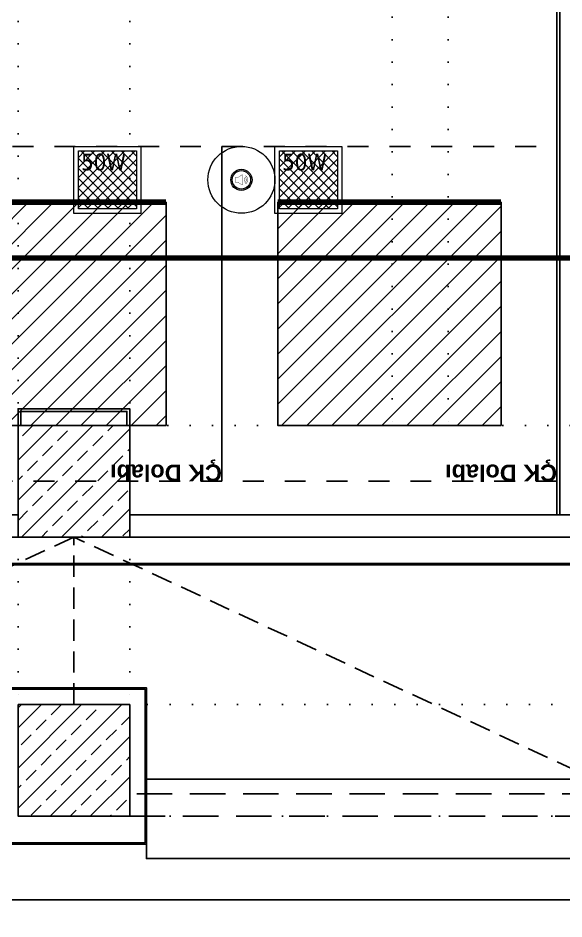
# Model space of a CAD drawing. Header units: centimetres. Extents: x 405564 to 502064, y 46284 to 60634.
# Drawn here: x 453050 to 453538, y 51740 to 52548 of the extents above; entities that cross this region are included whole.
import ezdxf
from ezdxf import colors
from ezdxf.entities.mleader import LeaderData, LeaderLine
from ezdxf.math import Vec2, Vec3
from ezdxf.xclip import XClip

# ---------------------------------------------------------------- set-up
doc = ezdxf.new("R2010")
doc.units = ezdxf.units.CM
doc.header["$XCLIPFRAME"] = 0
for name, pattern in [('3+1_3b$0$DASHED', [0.25, 0.125, -0.125]), ('ACAD_ISO07W100', [3, 0, -3]), ('BORDER', [1.75, 0.5, -0.25, 0.5, -0.25, 0, -0.25]), ('DASHDOT', [25.4, 12.7, -6.35, 0, -6.35]), ('DOT', [0.25, 0, -0.25]), ('HIDDEN', [9.525, 6.35, -3.175])]:
    doc.linetypes.add(name, pattern=pattern)
doc.layers.get('0').update_dxf_attribs({"color": 8, "lineweight": 9})
for name, color, linetype, lineweight in [('---___EB_draft00_parselsiniri', 8, 'BORDER', 9), ('0-KRCN-AYDINLATMA-130426', 8, 'Continuous', 9), ('0-KRCN-MİMARİ-220526', 8, 'Continuous', 9), ('OL_Ic', 8, 'Continuous', 9)]:
    doc.layers.add(name, color=color, linetype=linetype, lineweight=lineweight)
for name, color, linetype in [('---___EB_draft03_cihazlar', 8, 'Continuous'), ('AS_DOS_TERAS_UST', 8, 'ACAD_ISO07W100'), ('AS_DUV', 8, 'Continuous'), ('AS_DUV_ALCIPAN_YANGINA-SUYA DAYANIMLI', 8, 'Continuous'), ('AS_DUV_CIMENTO ESASLI PANEL CEPHE KAPLAMASI', 8, 'Continuous'), ('AS_DUV_GAZBETON', 8, 'Continuous'), ('AS_GOR_UZAK2', 8, 'Continuous'), ('AS_PYZ_BINA', 8, 'Continuous'), ('AS_PYZ_YOL_ARAC', 8, 'Continuous'), ('AS_TA_BETONARME', 5, 'Continuous'), ('AS_TA_HIDDEN', 8, 'HIDDEN'), ('AS_TA_TARAMA', 8, 'Continuous'), ('AS_TES_SUZGEC', 171, 'Continuous')]:
    doc.layers.add(name, color=color, linetype=linetype)
doc.styles.add('Kalin02', font='arialbd.ttf')
doc.styles.add('Normal_ITL', font='swissi.ttf')
doc.styles.add('TAHOMA', font='tahoma.ttf')

# ---------------------------------------------------------------- blocks, each defined once
blk = doc.blocks.new('ASMA TAVA TİPİ HOPARLÖR')
at = {"layer": '0-KRCN-AYDINLATMA-130426', "const_width": 0.317}
blk.add_lwpolyline([(0.27, -4.41, 0.598176), (1.25, -3.88), (1.25, 3.88, 0.598176), (0.27, 4.41), (-2.7, 2.45, -0.147433), (-3.05, 2.34), (-5.09, 2.34, 0.414214), (-5.72, 1.71), (-5.72, -1.71, 0.414214), (-5.09, -2.34), (-3.05, -2.34, -0.147433), (-2.7, -2.45)], format="xyb", close=True, dxfattribs=at)
for points in [[(2.41, 1.29, -0.601398), (2.41, -1.29)], [(2.8, 2.51, -0.658812), (2.8, -2.51)], [(3.19, 3.72, -0.680488), (3.19, -3.72)]]:
    blk.add_lwpolyline(points, format="xyb", dxfattribs=at)
at = {"layer": '0-KRCN-AYDINLATMA-130426'}
blk.add_circle((0, 0), 30, dxfattribs=at)
at = {"layer": '0-KRCN-AYDINLATMA-130426', "ltscale": 0.1}
for radius in [9.5, 8.23]:
    blk.add_circle((0, 0), radius, dxfattribs=at)
blk = doc.blocks.new('50W 60x60 cm  SIVA ALTI LED ARMATÜR')
at = {"layer": '0-KRCN-AYDINLATMA-130426'}
h = blk.add_hatch(dxfattribs=at)
h.set_pattern_fill('ANSI37', color=256, scale=0.2)
h.paths.add_polyline_path([(-2.6, 2.594), (2.6, 2.594), (2.6, -2.606), (-2.6, -2.606)])
for points in [[(-3, 2.994), (3, 2.994), (3, -3.007), (-3, -3.007)], [(-2.6, 2.594), (2.6, 2.594), (2.6, -2.606), (-2.6, -2.606)]]:
    blk.add_lwpolyline(points, close=True, dxfattribs=at)
at = {"layer": '0-KRCN-AYDINLATMA-130426', "insert": (-2.35, 2.344), "char_height": 1.5, "attachment_point": 1, "style": 'TAHOMA'}
blk.add_mtext_dynamic_manual_height_columns('{\\fTahoma|b0|i0|c162|p34;50W}', width=1.5, gutter_width=1.25, heights=[0], dxfattribs=at)
blk = doc.blocks.new('G$C27E741DA')
at = {"layer": '0-KRCN-AYDINLATMA-130426', "xscale": 10, "yscale": 10, "zscale": 10}
for p in [(15065.68, 5268.55), (15245.68, 5268.55)]:
    blk.add_blockref('50W 60x60 cm  SIVA ALTI LED ARMATÜR', p, dxfattribs=at)
at = {"layer": '0-KRCN-AYDINLATMA-130426'}
blk.add_blockref('ASMA TAVA TİPİ HOPARLÖR', (15185.68, 5268.55), dxfattribs=at)
blk = doc.blocks.new('ÇKDolabı')
at = {"layer": '---___EB_draft03_cihazlar'}
h = blk.add_hatch(dxfattribs=at)
h.set_pattern_fill('ANSI31', color=1, scale=5)
h.paths.add_polyline_path([(278729.84, -38659.99), (278929.84, -38659.99), (278929.84, -38859.99), (278729.84, -38859.99)])
at = {"layer": '---___EB_draft03_cihazlar', "color": 1, "linetype": '3+1_3b$0$DASHED', "ltscale": 150}
blk.add_lwpolyline([(278679.84, -38609.99), (278979.84, -38609.99), (278979.84, -38909.99), (278679.84, -38909.99), (278679.84, -38609.99)], dxfattribs=at)
at = {"layer": '---___EB_draft03_cihazlar', "color": 1}
blk.add_lwpolyline([(278729.84, -38659.99), (278929.84, -38659.99), (278929.84, -38859.99), (278729.84, -38859.99), (278729.84, -38659.99)], dxfattribs=at)
at = {"layer": '---___EB_draft03_cihazlar', "color": 1, "const_width": 5}
blk.add_lwpolyline([(278729.84, -38859.99), (278929.84, -38859.99)], dxfattribs=at)
at = {"layer": '---___EB_draft03_cihazlar', "insert": (278679.84, -38609.99), "char_height": 15, "attachment_point": 1, "style": 'Kalin02'}
blk.add_mtext_dynamic_manual_height_columns('ÇK Dolabı', width=588.2143, gutter_width=750, heights=[89.27], dxfattribs=at)
blk = doc.blocks.new('A12-CK')
at = {"layer": '---___EB_draft03_cihazlar', "color": 1, "rotation": 180}
for p in [(288712.34, -43259.99), (289012.34, -43259.99)]:
    blk.add_blockref('ÇKDolabı', p, dxfattribs=at)
blk = doc.blocks.new('OPK-site-surrounding-R01')
at = {"layer": '---___EB_draft00_parselsiniri', "linetype": 'DASHDOT', "ltscale": 5, "const_width": 5, "flags": 128}
blk.add_lwpolyline([(-303.72, 52.55), (22545.33, 391.1), (23723.36, -710.97), (24047.63, -4449.98), (-299.88, -4449.98)], close=True, dxfattribs=at)
at = {"layer": 'AS_PYZ_YOL_ARAC'}
blk.add_lwpolyline([(22800, -3450), (22800, 430.07, 0.418558), (21785.19, 1429.96), (18554.64, 1382.11, 0.087007), (17706.39, 1220.39), (16627.82, 811.99, -0.090739), (15742.54, 650), (12082.45, 650, -0.076048), (11335.04, 764.34), (10161.17, 1132.1, 0.079773), (9376.74, 1246.17), (245.19, 1110.91, 0.409882), (-740, 111.02), (-740, -5306.59, 0.532608), (-326.84, -5584.43), (765.58, -5139.5, -0.096996), (1350.24, -5025), (22550, -5025, 0.414214), (22800, -4775), (22800, -3450)], format="xyb", dxfattribs=at)
blk = doc.blocks.new('A$Ca63a641c')
at = {"layer": 'AS_PYZ_BINA'}
ml = blk.add_multileader_mtext('Standard', dxfattribs=at)
ml.set_content('EST boyalı panel çit ve panel çit kapı (AS 51.101)', color=256, style='Normal_ITL')
ml.set_leader_properties()
ml.build(insert=Vec2(0, 0))
ml.multileader.update_dxf_attribs({"dogleg_length": 0.379, "arrow_head_size": 17.04, "scale": 75})
ctx = ml.context
ctx.base_point, ctx.scale, ctx.char_height, ctx.arrow_head_size, ctx.landing_gap_size, ctx.plane_origin = Vec3(140.51, 464.3), 75, 20, 17.04, 14.2, Vec3(92.51, 620.11)
notes = []
notes.append((ctx, [(0, (1, 1, 0), (112.11, 464.3), (1, 0), 28.4, [(0, [(68.5, 410)], 0, [])])]))
ctx.mtext.insert, ctx.mtext.width, ctx.mtext.flow_direction = Vec3(154.71, 477.51), 604.5634, 5
for ctx, leaders in notes:
    for number, flags, end, landing, length, lines in leaders:
        leader = LeaderData()
        leader.index, (leader.has_last_leader_line, leader.has_dogleg_vector, leader.attachment_direction) = number, flags
        leader.last_leader_point, leader.dogleg_vector, leader.dogleg_length = Vec3(end), Vec3(landing), length
        for number, points, colour, breaks in lines:
            line = LeaderLine()
            line.index, line.vertices, line.color, line.breaks = number, Vec3.list(points), colors.encode_raw_color(colour), breaks
            leader.lines.append(line)
        ctx.leaders.append(leader)
blk = doc.blocks.new('A$C85dec720')
at = {"layer": 'OL_Ic'}
blk.add_blockref('A$Ca63a641c', (5315.08, 5344.25, 28.4), dxfattribs=at)
blk = doc.blocks.new('A$C6A10300A')
at = {"layer": 'AS_TA_TARAMA'}
h = blk.add_hatch(dxfattribs=at)
h.set_pattern_fill('ANSI33', color=256, scale=4, angle=180)
h.set_pattern_definition([(225, (17560.68, -7819.299), (17.96051, -17.96051), []), (225, (17542.72, -7819.299), (17.96051, -17.96051), [12.7, -6.35])])
h.paths.add_polyline_path([(14985.68, -8451.45), (15085.68, -8451.45), (15085.68, -8551.45), (14985.68, -8551.45)], flags=17)
h = blk.add_hatch(dxfattribs=at)
h.set_pattern_fill('ANSI33', color=256, scale=4, angle=180)
h.set_pattern_definition([(225, (14313.18, -8756.454), (17.9605, -17.9605), []), (225, (14295.22, -8756.454), (17.9605, -17.9605), [12.7, -6.35])])
h.paths.add_polyline_path([(14985.68, -8701.45), (15085.68, -8701.45), (15085.68, -8801.45), (14985.68, -8801.45)])
at = {"layer": 'AS_DOS_TERAS_UST', "linetype": 'DOT', "ltscale": 80}
for p, q in [((14985.68, -8451.45), (14985.68, -7201.45)), ((15085.68, -8451.45), (15085.68, -7201.45)), ((15320.68, -7201.45), (15320.68, -8451.45)), ((15370.68, -7201.45), (15370.68, -8451.45)), ((15320.68, -8451.45), (15085.68, -8451.45)), ((15600.68, -8451.45), (15370.68, -8451.45)), ((14185.68, -8551.45), (14985.68, -8551.45)), ((14985.68, -8551.45), (14985.68, -8701.45)), ((15085.68, -8551.45), (15085.68, -8701.45)), ((15885.68, -8551.45), (15085.68, -8551.45)), ((14185.68, -8701.45), (14985.68, -8701.45)), ((15885.68, -8701.45), (15085.68, -8701.45)), ((14185.68, -8801.45), (14985.68, -8801.45)), ((15885.68, -8801.45), (15085.68, -8801.45))]:
    blk.add_line(p, q, dxfattribs=at)
at = {"layer": 'AS_DUV_ALCIPAN_YANGINA-SUYA DAYANIMLI'}
for points in [[(15470.68, -8531.45), (15470.68, -7678.95), (14183.18, -7678.95), (14183.18, -7808.95), (14168.18, -7808.95), (14168.18, -7678.95), (14138.18, -7678.95), (14138.18, -7663.95), (15470.68, -7663.95), (15470.68, -7198.95), (15085.68, -7198.95)], [(15468.18, -8531.45), (15468.18, -7681.45), (15468.18, -7681.45), (14185.68, -7681.45), (14185.68, -7811.45), (14165.68, -7811.45), (14165.68, -7681.45), (14135.68, -7681.45), (14135.68, -7661.45), (15468.18, -7661.45), (15468.18, -7201.45), (15085.68, -7201.45)], [(15085.68, -8451.45), (15085.68, -8436.45), (14985.68, -8436.45), (14985.68, -8451.45)], [(15083.18, -8451.45), (15083.18, -8438.95), (14988.18, -8438.95), (14988.18, -8451.45)]]:
    blk.add_lwpolyline(points, dxfattribs=at)
at = {"layer": 'AS_DUV_CIMENTO ESASLI PANEL CEPHE KAPLAMASI'}
for points in [[(24110.68, -7608.45), (24110.68, -8826.45), (19460.68, -8826.45), (19460.68, -8576.45), (14085.68, -8576.45, -0.414214), (13660.68, -8151.45), (13660.68, -7608.45)], [(24109.43, -7608.45), (24109.43, -8825.2), (19461.93, -8825.2), (19461.93, -8575.2), (14085.68, -8575.2, -0.414214), (13661.93, -8151.45), (13661.93, -7608.45)]]:
    blk.add_lwpolyline(points, format="xyb", dxfattribs=at)
for points in [[(14970.68, -8686.45), (15100.68, -8686.45), (15100.68, -8826.45), (14970.68, -8826.45)], [(14971.93, -8687.7), (15099.43, -8687.7), (15099.43, -8825.2), (14971.93, -8825.2)]]:
    blk.add_lwpolyline(points, close=True, dxfattribs=at)
at = {"layer": 'AS_DUV_GAZBETON'}
for points in [[(14985.68, -8531.45), (14185.68, -8531.45), (14185.68, -8551.45), (14985.68, -8551.45)], [(15885.68, -8531.45), (15085.68, -8531.45), (15085.68, -8551.45), (15885.68, -8551.45)]]:
    blk.add_lwpolyline(points, close=True, dxfattribs=at)
at = {"layer": 'AS_GOR_UZAK2'}
blk.add_lwpolyline([(15870.68, -8768.45), (15100.68, -8768.45), (15100.68, -8839.45), (15870.68, -8839.45)], close=True, dxfattribs=at)
at = {"layer": 'AS_TA_BETONARME'}
for points in [[(14985.68, -8451.45), (15085.68, -8451.45), (15085.68, -8551.45), (14985.68, -8551.45)], [(14985.68, -8701.45), (15085.68, -8701.45), (15085.68, -8801.45), (14985.68, -8801.45)]]:
    blk.add_lwpolyline(points, close=True, dxfattribs=at)
at = {"layer": 'AS_TA_HIDDEN', "ltscale": 5}
blk.add_lwpolyline([(15085.68, -8801.45), (15885.68, -8801.45), (15885.68, -8781.45), (15085.68, -8781.45)], close=True, dxfattribs=at)
at = {"layer": 'AS_TES_SUZGEC', "linetype": 'HIDDEN', "ltscale": 3}
for points in [[(15035.68, -8551.45), (14585.68, -8760.95), (14135.68, -8551.45)], [(15035.68, -8701.45), (15035.68, -8551.45)], [(15935.68, -8551.45), (15485.68, -8760.95), (15035.68, -8551.45)]]:
    blk.add_lwpolyline(points, dxfattribs=at)
blk.add_blockref('A12-CK', (5135.68, -3851.45))
at = {"layer": 'AS_DUV'}
ref = blk.add_blockref('A$C85dec720', (28900.96, -17748.98), dxfattribs=dict(at, rotation=105.0255580063709))
XClip(ref).set_block_clipping_path([(6220.3367769278, 6783.7313721173), (4126.4071464743, -1017.0000000052), (7354.8298234051, -1883.5969356479), (9448.7594538586, 5917.1344364745)])
ref = blk.add_blockref('OPK-site-surrounding-R01', (5135.68, -3851.45))
XClip(ref).set_block_clipping_path([(-5135.679684336, -9648.5463532069), (26364.320315664, 3851.4536467931)])

msp = doc.modelspace()

# ---------------------------------------------------------------- block references
at = {"layer": '0-KRCN-AYDINLATMA-130426'}
msp.add_blockref('G$C27E741DA', (438064.07, 47134.02), dxfattribs=at)

# ---------------------------------------------------------------- next in the draw order: block references
at = {"layer": '0-KRCN-MİMARİ-220526'}
msp.add_blockref('A$C6A10300A', (438064.07, 60634.02), dxfattribs=at)

doc.saveas('drawing.dxf')
